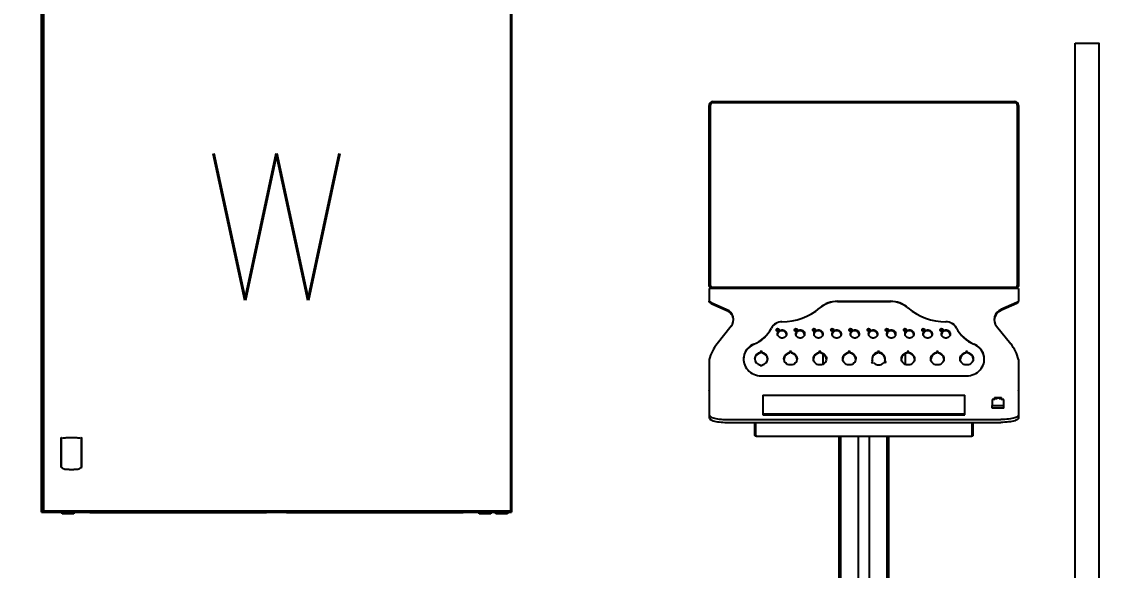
# Model space of a CAD drawing. Header units: inches. Extents: x 16559 to 58559, y 6500 to 36200.
# Drawn here: x 20311 to 22158, y 30376 to 31311 of the extents above; entities that cross this region are included whole.
import ezdxf

# ---------------------------------------------------------------- set-up
doc = ezdxf.new("R2010")
doc.units = ezdxf.units.IN
doc.header["$LTSCALE"] = 300
for name, color, linetype in [('MACCHINA', 40, 'Continuous'), ('PROTEZIONI', 40, 'Continuous'), ('QUOTE', 7, 'Continuous'), ('TESTI', 3, 'Continuous')]:
    doc.layers.add(name, color=color, linetype=linetype)
doc.styles.get("Standard").update_dxf_attribs({"font": 'romans.shx'})
doc.dimstyles.new('sc1a100_pollici', dxfattribs={"dimscale": 100, "dimtxt": 3, "dimasz": 3, "dimexe": 0, "dimexo": 0, "dimgap": 1, "dimtad": 1, "dimzin": 12, "dimdsep": 46, "dimtxsty": 'Standard', "dimblk": 'CLOSEDBLANK', "dimcen": 1, "dimclrd": 253, "dimclre": 253, "dimclrt": 2, "dimadec": 0, "dimazin": 3, "dimtfac": 1, "dimtmove": 0, "dimatfit": 1, "dimldrblk": 'CLOSEDBLANK', "dimfxl": 1, "dimtolj": 1, "dimtzin": 0, "dimarcsym": 0})

# ---------------------------------------------------------------- blocks, each defined once
blk = doc.blocks.new('A$C2883b8ef')
at = {"layer": 'MACCHINA'}
for p, q in [((-1606.9, 1700.3), (-1093.1, 1700.3)), ((-1613.6, 1388.4), (-1613.6, 1693.6)), ((-1612.1, 1693.6), (-1612.1, 1388.4)), ((-1611.9, 1388.3), (-1611.9, 1693.6)), ((-1611.6, 1693.6), (-1611.6, 1388.3)), ((-1093.1, 1698.8), (-1606.9, 1698.8)), ((-1606.9, 1698.6), (-1093.1, 1698.6)), ((-1093.1, 1698.3), (-1606.9, 1698.3)), ((-1088.4, 1388.3), (-1088.4, 1693.6)), ((-1088.1, 1693.6), (-1088.1, 1388.3)), ((-1087.9, 1388.4), (-1087.9, 1693.6)), ((-1086.4, 1693.6), (-1086.4, 1388.4)), ((-1613.2, 1381.8), (-1613.2, 1381.2)), ((-1613.2, 1381.2), (-1613.2, 1377.3)), ((-1613.2, 1377.3), (-1613.2, 1360.4)), ((-1606.9, 1383.6), (-1093.1, 1383.6)), ((-1093.1, 1383.3), (-1606.9, 1383.3)), ((-1606.9, 1383.1), (-1093.1, 1383.1)), ((-1093.1, 1381.7), (-1606.9, 1381.7)), ((-1319.8, 1381.6), (-1379.8, 1381.6)), ((-1086.4, 1381.8), (-1086.4, 1381.2)), ((-1086.4, 1381.2), (-1086.4, 1377.3)), ((-1086.4, 1377.3), (-1086.4, 1360.4)), ((-1613.2, 1358.7), (-1613.2, 1360.4)), ((-1610, 1358), (-1583, 1345.7)), ((-1610, 1356.3), (-1583, 1344)), ((-1394.8, 1359.9), (-1304.8, 1359.9)), ((-1394.8, 1359.7), (-1304.8, 1359.7)), ((-1089.6, 1358), (-1116.6, 1345.7)), ((-1089.6, 1356.3), (-1116.6, 1344)), ((-1086.4, 1358.7), (-1086.4, 1360.4)), ((-1575.7, 1317.5), (-1599.7, 1287.4)), ((-1467.3, 1311.5), (-1467.3, 1311.1)), ((-1374.3, 1311.5), (-1374.3, 1311.1)), ((-1312.3, 1311.5), (-1312.3, 1311.1)), ((-1219.3, 1311.5), (-1219.3, 1311.1)), ((-1123.8, 1317.5), (-1099.9, 1287.4)), ((-1495.7, 1306.6), (-1495.7, 1308.1)), ((-1483.6, 1307.7), (-1483.6, 1307.4)), ((-1483.6, 1307.4), (-1483.5, 1307.6)), ((-1467.5, 1311.2), (-1467.3, 1311.1)), ((-1464.7, 1307), (-1464.7, 1308.1)), ((-1433.7, 1306.6), (-1433.7, 1308.1)), ((-1402.7, 1306.6), (-1402.7, 1308.1)), ((-1390.6, 1307.7), (-1390.6, 1307.4)), ((-1390.6, 1307.4), (-1390.5, 1307.6)), ((-1374.5, 1311.2), (-1374.3, 1311.1)), ((-1371.7, 1307), (-1371.7, 1308.1)), ((-1340.7, 1306.6), (-1340.7, 1308.1)), ((-1328.6, 1307.7), (-1328.6, 1307.4)), ((-1328.6, 1307.4), (-1328.5, 1307.6)), ((-1312.5, 1311.2), (-1312.3, 1311.1)), ((-1309.7, 1307), (-1309.7, 1308.1)), ((-1278.7, 1306.6), (-1278.7, 1308.1)), ((-1247.7, 1306.6), (-1247.7, 1308.1)), ((-1235.6, 1307.7), (-1235.6, 1307.4)), ((-1235.6, 1307.4), (-1235.5, 1307.6)), ((-1219.5, 1311.2), (-1219.3, 1311.1)), ((-1216.7, 1307), (-1216.7, 1308.1)), ((-1613.2, 1260.7), (-1613.2, 1208.1)), ((-1523.2, 1274.2), (-1526.4, 1274.2)), ((-1526.4, 1274.2), (-1526.4, 1272.3)), ((-1526.4, 1273.3), (-1523.2, 1273.3)), ((-1526.4, 1271.5), (-1526.4, 1272.3)), ((-1523.2, 1272.3), (-1523.2, 1274.2)), ((-1523.2, 1271.5), (-1523.2, 1272.3)), ((-1473.2, 1274.2), (-1476.4, 1274.2)), ((-1476.4, 1274.2), (-1476.4, 1272.3)), ((-1476.4, 1273.3), (-1473.2, 1273.3)), ((-1476.4, 1271.5), (-1476.4, 1272.3)), ((-1473.2, 1272.3), (-1473.2, 1274.2)), ((-1473.2, 1271.5), (-1473.2, 1272.3)), ((-1423.2, 1274.2), (-1426.4, 1274.2)), ((-1426.4, 1274.2), (-1426.4, 1272.3)), ((-1426.4, 1273.3), (-1423.2, 1273.3)), ((-1426.4, 1271.5), (-1426.4, 1272.3)), ((-1423.2, 1272.3), (-1423.2, 1274.2)), ((-1423.2, 1271.5), (-1423.2, 1272.3)), ((-1419.8, 1270.5), (-1419.8, 1252.6)), ((-1373.2, 1274.2), (-1376.4, 1274.2)), ((-1376.4, 1274.2), (-1376.4, 1272.3)), ((-1376.4, 1273.3), (-1373.2, 1273.3)), ((-1376.4, 1271.5), (-1376.4, 1272.3)), ((-1373.2, 1272.3), (-1373.2, 1274.2)), ((-1373.2, 1271.5), (-1373.2, 1272.3)), ((-1335.1, 1258.1), (-1336.8, 1257.1)), ((-1336.8, 1257.1), (-1335.2, 1254.5)), ((-1336.5, 1256.5), (-1335.1, 1257.2)), ((-1335.1, 1257.2), (-1335.1, 1258.1)), ((-1323.2, 1274.2), (-1326.4, 1274.2)), ((-1326.4, 1274.2), (-1326.4, 1272.3)), ((-1326.4, 1273.3), (-1323.2, 1273.3)), ((-1326.4, 1271.5), (-1326.4, 1272.3)), ((-1323.2, 1272.3), (-1323.2, 1274.2)), ((-1323.2, 1271.5), (-1323.2, 1272.3)), ((-1314.4, 1258.1), (-1312.7, 1257.1)), ((-1314.4, 1257.2), (-1314.4, 1258.1)), ((-1313.1, 1256.5), (-1314.4, 1257.2)), ((-1312.7, 1257.1), (-1314.3, 1254.5)), ((-1279.8, 1270.5), (-1279.8, 1252.6)), ((-1273.2, 1274.2), (-1276.4, 1274.2)), ((-1276.4, 1274.2), (-1276.4, 1272.3)), ((-1276.4, 1273.3), (-1273.2, 1273.3)), ((-1276.4, 1271.5), (-1276.4, 1272.3)), ((-1273.2, 1272.3), (-1273.2, 1274.2)), ((-1273.2, 1271.5), (-1273.2, 1272.3)), ((-1223.2, 1274.2), (-1226.4, 1274.2)), ((-1226.4, 1274.2), (-1226.4, 1272.3)), ((-1226.4, 1273.3), (-1223.2, 1273.3)), ((-1226.4, 1271.5), (-1226.4, 1272.3)), ((-1223.2, 1272.3), (-1223.2, 1274.2)), ((-1223.2, 1271.5), (-1223.2, 1272.3)), ((-1173.2, 1274.2), (-1176.4, 1274.2)), ((-1176.4, 1274.2), (-1176.4, 1272.3)), ((-1176.4, 1273.3), (-1173.2, 1273.3)), ((-1176.4, 1271.5), (-1176.4, 1272.3)), ((-1173.2, 1272.3), (-1173.2, 1274.2)), ((-1173.2, 1271.5), (-1173.2, 1272.3)), ((-1086.4, 1260.7), (-1086.4, 1208.1)), ((-1526.4, 1249.7), (-1526.4, 1251.6)), ((-1523.2, 1249.7), (-1526.4, 1249.7)), ((-1523.2, 1251.6), (-1523.2, 1249.7)), ((-1335.2, 1254.5), (-1333.5, 1255.5)), ((-1314.3, 1254.5), (-1316, 1255.5)), ((-1524.8, 1233), (-1174.8, 1233)), ((-1613.2, 1207.5), (-1613.2, 1208.1)), ((-1613.2, 1207.5), (-1613.2, 1166.1)), ((-1086.4, 1207.5), (-1086.4, 1208.1)), ((-1086.4, 1207.5), (-1086.4, 1166.1)), ((-1521.3, 1199.2), (-1521.8, 1199.2)), ((-1521.8, 1199.2), (-1521.8, 1166.6)), ((-1521.3, 1194.4), (-1521.8, 1194.4)), ((-1521.3, 1200), (-1178.3, 1200)), ((-1521.3, 1167.6), (-1521.3, 1200)), ((-1178.3, 1200), (-1178.3, 1167.6)), ((-1177.8, 1199.2), (-1178.3, 1199.2)), ((-1177.8, 1194.4), (-1178.3, 1194.4)), ((-1177.8, 1166.6), (-1177.8, 1199.2)), ((-1131.4, 1192.4), (-1131.4, 1182.1)), ((-1126.8, 1192.4), (-1131.4, 1192.4)), ((-1131.4, 1177.7), (-1131.4, 1182.1)), ((-1131.4, 1182.1), (-1111.4, 1182.1)), ((-1127.4, 1192.4), (-1127.4, 1195)), ((-1115.6, 1195.5), (-1127.2, 1195.5)), ((-1115.9, 1195.4), (-1126.8, 1195.4)), ((-1125.6, 1194.2), (-1123.1, 1194.2)), ((-1125.6, 1193.7), (-1125.6, 1194.2)), ((-1125.6, 1194.1), (-1123.1, 1194.1)), ((-1123.1, 1193.7), (-1125.6, 1193.7)), ((-1123.1, 1194.2), (-1123.1, 1193.7)), ((-1119.6, 1194.2), (-1117.1, 1194.2)), ((-1119.6, 1193.7), (-1119.6, 1194.2)), ((-1119.6, 1194.1), (-1117.1, 1194.1)), ((-1117.1, 1193.7), (-1119.6, 1193.7)), ((-1117.1, 1194.2), (-1117.1, 1193.7)), ((-1111.4, 1192.4), (-1115.9, 1192.4)), ((-1115.4, 1192.4), (-1115.4, 1195)), ((-1111.4, 1182.1), (-1111.4, 1192.4)), ((-1111.4, 1177.7), (-1111.4, 1182.1)), ((-1613.2, 1166.1), (-1613.2, 1161.3)), ((-1521.8, 1166.6), (-1177.8, 1166.6)), ((-1521.3, 1166.6), (-1521.3, 1167.6)), ((-1178.3, 1167.6), (-1521.3, 1167.6)), ((-1178.3, 1166.6), (-1178.3, 1167.6)), ((-1111.4, 1177.7), (-1131.4, 1177.7)), ((-1086.4, 1166.1), (-1086.4, 1161.3)), ((-1583.2, 1158.3), (-1116.4, 1158.3)), ((-1583.2, 1153.5), (-1116.4, 1153.5)), ((-1535.5, 1131.9), (-1535.5, 1153.5)), ((-1534, 1131.9), (-1534, 1153.5)), ((-1533.9, 1131.8), (-1533.9, 1153.5)), ((-1165.6, 1131.8), (-1165.6, 1153.5)), ((-1165.5, 1131.9), (-1165.5, 1153.5)), ((-1164, 1131.9), (-1164, 1153.5)), ((-1535.5, 1131.9), (-1534, 1131.9)), ((-1534, 1131.8), (-1534, 1131.9)), ((-1533.2, 1129.9), (-1166.4, 1129.9)), ((-1392.5, 1129.9), (-1392.5, 167.7)), ((-1389.7, 1129.9), (-1389.7, 167.5)), ((-1359.7, 1129.9), (-1359.7, 167.4)), ((-1340.3, 167.4), (-1340.3, 1129.9)), ((-1310.4, 167.5), (-1310.4, 1129.9)), ((-1307.5, 167.5), (-1307.5, 1129.9)), ((-1165.5, 1131.9), (-1165.7, 1131.6)), ((-1164, 1131.9), (-1165.5, 1131.9))]:
    blk.add_line(p, q, dxfattribs=at)
at = {"layer": 'MACCHINA', "flags": 128}
for points in [[(-1379.8, 1381.6), (-1383.1, 1381.6), (-1384.7, 1381.7)], [(-1314.9, 1381.7), (-1316.5, 1381.6), (-1319.8, 1381.6)], [(-1496.7, 1309.1), (-1497.6, 1309.3), (-1498.4, 1309.8), (-1498.8, 1310.6), (-1498.9, 1311.5), (-1498.6, 1312.3), (-1497.9, 1313), (-1497, 1313.3), (-1496.1, 1313.2), (-1495.2, 1312.8), (-1494.6, 1312.1), (-1494.4, 1311.2)], [(-1465.7, 1309.1), (-1466.6, 1309.3), (-1467.4, 1309.8), (-1467.8, 1310.6), (-1467.9, 1311.5), (-1467.6, 1312.3), (-1466.9, 1313), (-1466, 1313.3), (-1465.1, 1313.2), (-1464.2, 1312.8), (-1463.6, 1312.1), (-1463.4, 1311.2)], [(-1467.9, 1310.6), (-1467.7, 1311), (-1467.3, 1311.5)], [(-1434.7, 1309.1), (-1435.6, 1309.3), (-1436.4, 1309.8), (-1436.8, 1310.6), (-1436.9, 1311.5), (-1436.6, 1312.3), (-1435.9, 1313), (-1435, 1313.3), (-1434.1, 1313.2), (-1433.2, 1312.8), (-1432.6, 1312.1), (-1432.4, 1311.2)], [(-1403.7, 1309.1), (-1404.6, 1309.3), (-1405.4, 1309.8), (-1405.8, 1310.6), (-1405.9, 1311.5), (-1405.6, 1312.3), (-1404.9, 1313), (-1404, 1313.3), (-1403.1, 1313.2), (-1402.2, 1312.8), (-1401.6, 1312.1), (-1401.4, 1311.2)], [(-1372.7, 1309.1), (-1373.6, 1309.3), (-1374.4, 1309.8), (-1374.8, 1310.6), (-1374.9, 1311.5), (-1374.6, 1312.3), (-1373.9, 1313), (-1373, 1313.3), (-1372.1, 1313.2), (-1371.2, 1312.8), (-1370.6, 1312.1), (-1370.4, 1311.2)], [(-1374.9, 1310.6), (-1374.7, 1311), (-1374.3, 1311.5)], [(-1341.7, 1309.1), (-1342.6, 1309.3), (-1343.4, 1309.8), (-1343.8, 1310.6), (-1343.9, 1311.5), (-1343.6, 1312.3), (-1342.9, 1313), (-1342, 1313.3), (-1341.1, 1313.2), (-1340.2, 1312.8), (-1339.6, 1312.1), (-1339.4, 1311.2)], [(-1310.7, 1309.1), (-1311.6, 1309.3), (-1312.4, 1309.8), (-1312.8, 1310.6), (-1312.9, 1311.5), (-1312.6, 1312.3), (-1311.9, 1313), (-1311, 1313.3), (-1310.1, 1313.2), (-1309.2, 1312.8), (-1308.6, 1312.1), (-1308.4, 1311.2)], [(-1312.9, 1310.6), (-1312.7, 1311), (-1312.3, 1311.5)], [(-1279.7, 1309.1), (-1280.6, 1309.3), (-1281.4, 1309.8), (-1281.8, 1310.6), (-1281.9, 1311.5), (-1281.6, 1312.3), (-1280.9, 1313), (-1280, 1313.3), (-1279.1, 1313.2), (-1278.2, 1312.8), (-1277.6, 1312.1), (-1277.4, 1311.2)], [(-1248.7, 1309.1), (-1249.6, 1309.3), (-1250.4, 1309.8), (-1250.8, 1310.6), (-1250.9, 1311.5), (-1250.6, 1312.3), (-1249.9, 1313), (-1249, 1313.3), (-1248.1, 1313.2), (-1247.2, 1312.8), (-1246.6, 1312.1), (-1246.4, 1311.2)], [(-1217.7, 1309.1), (-1218.6, 1309.3), (-1219.4, 1309.8), (-1219.8, 1310.6), (-1219.9, 1311.5), (-1219.6, 1312.3), (-1218.9, 1313), (-1218, 1313.3), (-1217.1, 1313.2), (-1216.2, 1312.8), (-1215.6, 1312.1), (-1215.4, 1311.2)], [(-1219.9, 1310.6), (-1219.7, 1311), (-1219.3, 1311.5)], [(-1492.9, 1310.4), (-1491.4, 1311), (-1489.8, 1311.3), (-1488.2, 1311.2), (-1486.6, 1310.8), (-1485.1, 1310.1), (-1483.8, 1309.1), (-1482.8, 1307.8), (-1482.2, 1306.4), (-1481.8, 1304.9), (-1481.8, 1303.4), (-1482.2, 1301.9), (-1482.9, 1300.5), (-1484, 1299.3), (-1485.3, 1298.3), (-1486.8, 1297.6), (-1488.4, 1297.2), (-1490, 1297.2), (-1491.6, 1297.5), (-1493.1, 1298.2), (-1494.4, 1299.1), (-1495.5, 1300.3), (-1496.3, 1301.7), (-1496.7, 1303.2), (-1496.8, 1304.7), (-1496.5, 1306.3), (-1495.8, 1307.7)], [(-1496.7, 1303.5), (-1496.5, 1304.7), (-1495.8, 1306.2)], [(-1495.7, 1306.6), (-1495.7, 1306.4), (-1495.8, 1306.2)], [(-1461.9, 1310.4), (-1460.4, 1311), (-1458.8, 1311.3), (-1457.2, 1311.2), (-1455.6, 1310.8), (-1454.1, 1310.1), (-1452.8, 1309.1), (-1451.8, 1307.8), (-1451.2, 1306.4), (-1450.8, 1304.9), (-1450.8, 1303.4), (-1451.2, 1301.9), (-1451.9, 1300.5), (-1453, 1299.3), (-1454.3, 1298.3), (-1455.8, 1297.6), (-1457.4, 1297.2), (-1459, 1297.2), (-1460.6, 1297.5), (-1462.1, 1298.2), (-1463.4, 1299.1), (-1464.5, 1300.3), (-1465.3, 1301.7), (-1465.7, 1303.2), (-1465.8, 1304.7), (-1465.5, 1306.3), (-1464.8, 1307.7)], [(-1464.7, 1307), (-1464.7, 1306.8), (-1464.8, 1306.6)], [(-1430.9, 1310.4), (-1429.4, 1311), (-1427.8, 1311.3), (-1426.2, 1311.2), (-1424.6, 1310.8), (-1423.1, 1310.1), (-1421.8, 1309.1), (-1420.8, 1307.8), (-1420.2, 1306.4), (-1419.8, 1304.9), (-1419.8, 1303.4), (-1420.2, 1301.9), (-1420.9, 1300.5), (-1422, 1299.3), (-1423.3, 1298.3), (-1424.8, 1297.6), (-1426.4, 1297.2), (-1428, 1297.2), (-1429.6, 1297.5), (-1431.1, 1298.2), (-1432.4, 1299.1), (-1433.5, 1300.3), (-1434.3, 1301.7), (-1434.7, 1303.2), (-1434.8, 1304.7), (-1434.5, 1306.3), (-1433.8, 1307.7)], [(-1434.7, 1303.5), (-1434.5, 1304.7), (-1433.8, 1306.2)], [(-1433.7, 1306.6), (-1433.7, 1306.4), (-1433.8, 1306.2)], [(-1399.9, 1310.4), (-1398.4, 1311), (-1396.8, 1311.3), (-1395.2, 1311.2), (-1393.6, 1310.8), (-1392.1, 1310.1), (-1390.8, 1309.1), (-1389.8, 1307.8), (-1389.2, 1306.4), (-1388.8, 1304.9), (-1388.8, 1303.4), (-1389.2, 1301.9), (-1389.9, 1300.5), (-1391, 1299.3), (-1392.3, 1298.3), (-1393.8, 1297.6), (-1395.4, 1297.2), (-1397, 1297.2), (-1398.6, 1297.5), (-1400.1, 1298.2), (-1401.4, 1299.1), (-1402.5, 1300.3), (-1403.3, 1301.7), (-1403.7, 1303.2), (-1403.8, 1304.7), (-1403.5, 1306.3), (-1402.8, 1307.7)], [(-1403.7, 1303.5), (-1403.5, 1304.7), (-1402.8, 1306.2)], [(-1402.7, 1306.6), (-1402.7, 1306.4), (-1402.8, 1306.2)], [(-1368.9, 1310.4), (-1367.4, 1311), (-1365.8, 1311.3), (-1364.2, 1311.2), (-1362.6, 1310.8), (-1361.1, 1310.1), (-1359.8, 1309.1), (-1358.8, 1307.8), (-1358.2, 1306.4), (-1357.8, 1304.9), (-1357.8, 1303.4), (-1358.2, 1301.9), (-1358.9, 1300.5), (-1360, 1299.3), (-1361.3, 1298.3), (-1362.8, 1297.6), (-1364.4, 1297.2), (-1366, 1297.2), (-1367.6, 1297.5), (-1369.1, 1298.2), (-1370.4, 1299.1), (-1371.5, 1300.3), (-1372.3, 1301.7), (-1372.7, 1303.2), (-1372.8, 1304.7), (-1372.5, 1306.3), (-1371.8, 1307.7)], [(-1371.7, 1307), (-1371.7, 1306.8), (-1371.8, 1306.6)], [(-1337.9, 1310.4), (-1336.4, 1311), (-1334.8, 1311.3), (-1333.2, 1311.2), (-1331.6, 1310.8), (-1330.1, 1310.1), (-1328.8, 1309.1), (-1327.8, 1307.8), (-1327.2, 1306.4), (-1326.8, 1304.9), (-1326.8, 1303.4), (-1327.2, 1301.9), (-1327.9, 1300.5), (-1329, 1299.3), (-1330.3, 1298.3), (-1331.8, 1297.6), (-1333.4, 1297.2), (-1335, 1297.2), (-1336.6, 1297.5), (-1338.1, 1298.2), (-1339.4, 1299.1), (-1340.5, 1300.3), (-1341.3, 1301.7), (-1341.7, 1303.2), (-1341.8, 1304.7), (-1341.5, 1306.3), (-1340.8, 1307.7)], [(-1341.7, 1303.5), (-1341.5, 1304.7), (-1340.8, 1306.2)], [(-1340.7, 1306.6), (-1340.7, 1306.4), (-1340.8, 1306.2)], [(-1306.9, 1310.4), (-1305.4, 1311), (-1303.8, 1311.3), (-1302.2, 1311.2), (-1300.6, 1310.8), (-1299.1, 1310.1), (-1297.8, 1309.1), (-1296.8, 1307.8), (-1296.2, 1306.4), (-1295.8, 1304.9), (-1295.8, 1303.4), (-1296.2, 1301.9), (-1296.9, 1300.5), (-1298, 1299.3), (-1299.3, 1298.3), (-1300.8, 1297.6), (-1302.4, 1297.2), (-1304, 1297.2), (-1305.6, 1297.5), (-1307.1, 1298.2), (-1308.4, 1299.1), (-1309.5, 1300.3), (-1310.3, 1301.7), (-1310.7, 1303.2), (-1310.8, 1304.7), (-1310.5, 1306.3), (-1309.8, 1307.7)], [(-1309.7, 1307), (-1309.7, 1306.8), (-1309.8, 1306.6)], [(-1275.9, 1310.4), (-1274.4, 1311), (-1272.8, 1311.3), (-1271.2, 1311.2), (-1269.6, 1310.8), (-1268.1, 1310.1), (-1266.8, 1309.1), (-1265.8, 1307.8), (-1265.2, 1306.4), (-1264.8, 1304.9), (-1264.8, 1303.4), (-1265.2, 1301.9), (-1265.9, 1300.5), (-1267, 1299.3), (-1268.3, 1298.3), (-1269.8, 1297.6), (-1271.4, 1297.2), (-1273, 1297.2), (-1274.6, 1297.5), (-1276.1, 1298.2), (-1277.4, 1299.1), (-1278.5, 1300.3), (-1279.3, 1301.7), (-1279.7, 1303.2), (-1279.8, 1304.7), (-1279.5, 1306.3), (-1278.8, 1307.7)], [(-1279.7, 1303.5), (-1279.5, 1304.7), (-1278.8, 1306.2)], [(-1278.7, 1306.6), (-1278.7, 1306.4), (-1278.8, 1306.2)], [(-1244.9, 1310.4), (-1243.4, 1311), (-1241.8, 1311.3), (-1240.2, 1311.2), (-1238.6, 1310.8), (-1237.1, 1310.1), (-1235.8, 1309.1), (-1234.8, 1307.8), (-1234.2, 1306.4), (-1233.8, 1304.9), (-1233.8, 1303.4), (-1234.2, 1301.9), (-1234.9, 1300.5), (-1236, 1299.3), (-1237.3, 1298.3), (-1238.8, 1297.6), (-1240.4, 1297.2), (-1242, 1297.2), (-1243.6, 1297.5), (-1245.1, 1298.2), (-1246.4, 1299.1), (-1247.5, 1300.3), (-1248.3, 1301.7), (-1248.7, 1303.2), (-1248.8, 1304.7), (-1248.5, 1306.3), (-1247.8, 1307.7)], [(-1248.7, 1303.5), (-1248.5, 1304.7), (-1247.8, 1306.2)], [(-1247.7, 1306.6), (-1247.7, 1306.4), (-1247.8, 1306.2)], [(-1213.9, 1310.4), (-1212.4, 1311), (-1210.8, 1311.3), (-1209.2, 1311.2), (-1207.6, 1310.8), (-1206.1, 1310.1), (-1204.8, 1309.1), (-1203.8, 1307.8), (-1203.2, 1306.4), (-1202.8, 1304.9), (-1202.8, 1303.4), (-1203.2, 1301.9), (-1203.9, 1300.5), (-1205, 1299.3), (-1206.3, 1298.3), (-1207.8, 1297.6), (-1209.4, 1297.2), (-1211, 1297.2), (-1212.6, 1297.5), (-1214.1, 1298.2), (-1215.4, 1299.1), (-1216.5, 1300.3), (-1217.3, 1301.7), (-1217.7, 1303.2), (-1217.8, 1304.7), (-1217.5, 1306.3), (-1216.8, 1307.7)], [(-1216.7, 1307), (-1216.7, 1306.8), (-1216.8, 1306.6)], [(-1537.1, 1286.9), (-1540, 1285.5), (-1542.7, 1283.8), (-1545.2, 1281.9), (-1547.5, 1279.7), (-1549.5, 1277.3), (-1551.2, 1274.6), (-1552.6, 1271.9), (-1553.6, 1269), (-1554.4, 1266), (-1554.7, 1262.9), (-1554.7, 1259.9), (-1554.4, 1256.8), (-1553.7, 1253.8), (-1552.7, 1250.9), (-1551.4, 1248.1), (-1549.7, 1245.5), (-1547.7, 1243.1), (-1545.5, 1240.8), (-1543, 1238.8), (-1540.3, 1237.1), (-1537.4, 1235.7), (-1534.4, 1234.5), (-1531.3, 1233.7), (-1528, 1233.2), (-1524.8, 1233)], [(-1174.8, 1233), (-1171.5, 1233.2), (-1168.3, 1233.7), (-1165.2, 1234.5), (-1162.1, 1235.7), (-1159.3, 1237.1), (-1156.6, 1238.8), (-1154.1, 1240.8), (-1151.8, 1243.1), (-1149.9, 1245.5), (-1148.2, 1248.1), (-1146.9, 1250.9), (-1145.8, 1253.8), (-1145.2, 1256.8), (-1144.8, 1259.9), (-1144.8, 1262.9), (-1145.2, 1266), (-1145.9, 1269), (-1147, 1271.9), (-1148.4, 1274.6), (-1150.1, 1277.3), (-1152.1, 1279.7), (-1154.4, 1281.9), (-1156.9, 1283.8), (-1159.6, 1285.5), (-1162.5, 1286.9)], [(-1473.2, 1272.3), (-1471.2, 1271.9), (-1469.4, 1271.1), (-1467.7, 1270), (-1466.3, 1268.7), (-1465.1, 1267.1), (-1464.3, 1265.4), (-1463.8, 1263.6), (-1463.6, 1261.7), (-1463.9, 1259.8), (-1464.5, 1258), (-1465.4, 1256.3), (-1466.7, 1254.8), (-1468.2, 1253.5), (-1469.9, 1252.5), (-1471.8, 1251.9), (-1473.8, 1251.5), (-1475.8, 1251.5), (-1477.8, 1251.9), (-1479.7, 1252.5), (-1481.4, 1253.5), (-1482.9, 1254.8), (-1484.2, 1256.3), (-1485.1, 1258), (-1485.7, 1259.8), (-1485.9, 1261.7), (-1485.8, 1263.6), (-1485.3, 1265.4), (-1484.5, 1267.1), (-1483.3, 1268.7), (-1481.9, 1270), (-1480.2, 1271.1), (-1478.4, 1271.9), (-1476.4, 1272.3)], [(-1423.2, 1272.3), (-1421.2, 1271.9), (-1419.4, 1271.1), (-1417.7, 1270), (-1416.3, 1268.7), (-1415.1, 1267.1), (-1414.3, 1265.4), (-1413.8, 1263.6), (-1413.6, 1261.7), (-1413.9, 1259.8), (-1414.5, 1258), (-1415.4, 1256.3), (-1416.7, 1254.8), (-1418.2, 1253.5), (-1419.9, 1252.5), (-1421.8, 1251.9), (-1423.8, 1251.5), (-1425.8, 1251.5), (-1427.8, 1251.9), (-1429.7, 1252.5), (-1431.4, 1253.5), (-1432.9, 1254.8), (-1434.2, 1256.3), (-1435.1, 1258), (-1435.7, 1259.8), (-1435.9, 1261.7), (-1435.8, 1263.6), (-1435.3, 1265.4), (-1434.5, 1267.1), (-1433.3, 1268.7), (-1431.9, 1270), (-1430.2, 1271.1), (-1428.4, 1271.9), (-1426.4, 1272.3)], [(-1373.2, 1272.3), (-1371.2, 1271.9), (-1369.4, 1271.1), (-1367.7, 1270), (-1366.3, 1268.7), (-1365.1, 1267.1), (-1364.3, 1265.4), (-1363.8, 1263.6), (-1363.6, 1261.7), (-1363.9, 1259.8), (-1364.5, 1258), (-1365.4, 1256.3), (-1366.7, 1254.8), (-1368.2, 1253.5), (-1369.9, 1252.5), (-1371.8, 1251.9), (-1373.8, 1251.5), (-1375.8, 1251.5), (-1377.8, 1251.9), (-1379.7, 1252.5), (-1381.4, 1253.5), (-1382.9, 1254.8), (-1384.2, 1256.3), (-1385.1, 1258), (-1385.7, 1259.8), (-1385.9, 1261.7), (-1385.8, 1263.6), (-1385.3, 1265.4), (-1384.5, 1267.1), (-1383.3, 1268.7), (-1381.9, 1270), (-1380.2, 1271.1), (-1378.4, 1271.9), (-1376.4, 1272.3)], [(-1273.2, 1272.3), (-1271.2, 1271.9), (-1269.4, 1271.1), (-1267.7, 1270), (-1266.3, 1268.7), (-1265.1, 1267.1), (-1264.3, 1265.4), (-1263.8, 1263.6), (-1263.6, 1261.7), (-1263.9, 1259.8), (-1264.5, 1258), (-1265.4, 1256.3), (-1266.7, 1254.8), (-1268.2, 1253.5), (-1269.9, 1252.5), (-1271.8, 1251.9), (-1273.8, 1251.5), (-1275.8, 1251.5), (-1277.8, 1251.9), (-1279.7, 1252.5), (-1281.4, 1253.5), (-1282.9, 1254.8), (-1284.2, 1256.3), (-1285.1, 1258), (-1285.7, 1259.8), (-1285.9, 1261.7), (-1285.8, 1263.6), (-1285.3, 1265.4), (-1284.5, 1267.1), (-1283.3, 1268.7), (-1281.9, 1270), (-1280.2, 1271.1), (-1278.4, 1271.9), (-1276.4, 1272.3)], [(-1223.2, 1272.3), (-1221.2, 1271.9), (-1219.4, 1271.1), (-1217.7, 1270), (-1216.3, 1268.7), (-1215.1, 1267.1), (-1214.3, 1265.4), (-1213.8, 1263.6), (-1213.6, 1261.7), (-1213.9, 1259.8), (-1214.5, 1258), (-1215.4, 1256.3), (-1216.7, 1254.8), (-1218.2, 1253.5), (-1219.9, 1252.5), (-1221.8, 1251.9), (-1223.8, 1251.5), (-1225.8, 1251.5), (-1227.8, 1251.9), (-1229.7, 1252.5), (-1231.4, 1253.5), (-1232.9, 1254.8), (-1234.2, 1256.3), (-1235.1, 1258), (-1235.7, 1259.8), (-1235.9, 1261.7), (-1235.8, 1263.6), (-1235.3, 1265.4), (-1234.5, 1267.1), (-1233.3, 1268.7), (-1231.9, 1270), (-1230.2, 1271.1), (-1228.4, 1271.9), (-1226.4, 1272.3)], [(-1173.2, 1272.3), (-1171.2, 1271.9), (-1169.4, 1271.1), (-1167.7, 1270), (-1166.3, 1268.7), (-1165.1, 1267.1), (-1164.3, 1265.4), (-1163.8, 1263.6), (-1163.6, 1261.7), (-1163.9, 1259.8), (-1164.5, 1258), (-1165.4, 1256.3), (-1166.7, 1254.8), (-1168.2, 1253.5), (-1169.9, 1252.5), (-1171.8, 1251.9), (-1173.8, 1251.5), (-1175.8, 1251.5), (-1177.8, 1251.9), (-1179.7, 1252.5), (-1181.4, 1253.5), (-1182.9, 1254.8), (-1184.2, 1256.3), (-1185.1, 1258), (-1185.7, 1259.8), (-1185.9, 1261.7), (-1185.8, 1263.6), (-1185.3, 1265.4), (-1184.5, 1267.1), (-1183.3, 1268.7), (-1181.9, 1270), (-1180.2, 1271.1), (-1178.4, 1271.9), (-1176.4, 1272.3)], [(-1613.2, 1166.1), (-1613, 1165.2), (-1612.4, 1164.4), (-1611.5, 1163.5), (-1610.2, 1162.7), (-1608.6, 1162), (-1606.6, 1161.3), (-1604.4, 1160.6), (-1601.9, 1160), (-1599.1, 1159.5), (-1596.2, 1159.1), (-1593.1, 1158.8), (-1589.9, 1158.5), (-1586.5, 1158.4), (-1583.2, 1158.3)], [(-1086.4, 1166.1), (-1086.6, 1165.2), (-1087.1, 1164.4), (-1088.1, 1163.5), (-1089.4, 1162.7), (-1091, 1162), (-1092.9, 1161.3), (-1095.2, 1160.6), (-1097.7, 1160), (-1100.4, 1159.5), (-1103.4, 1159.1), (-1106.5, 1158.8), (-1109.7, 1158.5), (-1113, 1158.4), (-1116.4, 1158.3)], [(-1613.2, 1161.3), (-1613, 1160.4), (-1612.4, 1159.5), (-1611.5, 1158.7), (-1610.2, 1157.9), (-1608.6, 1157.1), (-1606.6, 1156.4), (-1604.4, 1155.8), (-1601.9, 1155.2), (-1599.1, 1154.7), (-1596.2, 1154.3), (-1593.1, 1153.9), (-1589.9, 1153.7), (-1586.5, 1153.6), (-1583.2, 1153.5)], [(-1086.4, 1161.3), (-1086.6, 1160.4), (-1087.1, 1159.5), (-1088.1, 1158.7), (-1089.4, 1157.9), (-1091, 1157.1), (-1092.9, 1156.4), (-1095.2, 1155.8), (-1097.7, 1155.2), (-1100.4, 1154.7), (-1103.4, 1154.3), (-1106.5, 1153.9), (-1109.7, 1153.7), (-1113, 1153.6), (-1116.4, 1153.5)]]:
    blk.add_lwpolyline(points, dxfattribs=at)
at = {"layer": 'MACCHINA'}
for centre, radius, start, end in [((-1606.9, 1693.6), 6.7, 90, 180), ((-1093.1, 1693.6), 6.7, 0, 90), ((-1606.9, 1693.6), 5.2, 90, 180), ((-1606.9, 1693.6), 5, 90, 180), ((-1606.9, 1693.6), 4.7, 90, 180), ((-1093.1, 1693.6), 5.2, 0, 90), ((-1093.1, 1693.6), 5, 0, 90), ((-1093.1, 1693.6), 4.7, 0, 90), ((-1606.9, 1388.3), 5, 180, 270), ((-1606.9, 1388.3), 4.7, 180, 270), ((-1093.1, 1388.3), 4.7, 270, 0), ((-1093.1, 1388.3), 5, 270, 0), ((-1609.4, 1332.4), 49.5, 88.5541, 94.3449), ((-1090.1, 1332.4), 49.5, 85.6551, 91.4458), ((-1605.8, 1367.1), 9.95, 222.4463, 245.5069), ((-1605.8, 1365.4), 9.95, 222.4463, 245.5069), ((-1488.9, 1423.5), 98.4, 269.7575, 310.6418), ((-1488.9, 1423.3), 98.4, 269.7575, 310.6418), ((-1395, 1314.1), 45.8, 89.7575, 130.6418), ((-1395, 1313.9), 45.8, 89.7575, 130.6418), ((-1304.6, 1314.1), 45.8, 49.3582, 90.2424), ((-1304.6, 1313.9), 45.8, 49.3582, 90.2424), ((-1210.7, 1423.5), 98.4, 229.3582, 270.2424), ((-1210.7, 1423.3), 98.4, 229.3582, 270.2424), ((-1093.7, 1367.1), 9.95, 294.493, 317.5537), ((-1093.7, 1365.4), 9.95, 294.493, 317.5537), ((-1590.1, 1328.8), 18.3, 321.7787, 67.1433), ((-1590.5, 1326.7), 18.8, 3.5852, 66.3298), ((-1109, 1326.7), 18.8, 113.6701, 176.416), ((-1109.5, 1328.8), 18.3, 112.8566, 218.2213), ((-1559.4, 1340.9), 58.4, 292.4446, 332.9466), ((-1559.4, 1340.7), 58.4, 292.4446, 332.9466), ((-1489.6, 1305), 20.1, 89.2337, 152.3547), ((-1489.6, 1304.8), 20.1, 89.2337, 152.3547), ((-1496.7, 1309.6), 2.27, 3.343, 157.3412), ((-1465.7, 1309.6), 2.27, 3.6665, 136.5516), ((-1434.7, 1309.6), 2.27, 3.343, 157.3412), ((-1403.7, 1309.6), 2.27, 3.343, 157.3412), ((-1372.7, 1309.6), 2.27, 3.6665, 136.5516), ((-1341.7, 1309.6), 2.27, 3.343, 157.3412), ((-1310.7, 1309.6), 2.27, 3.6665, 136.5516), ((-1279.7, 1309.6), 2.27, 3.343, 157.3412), ((-1248.7, 1309.6), 2.27, 3.343, 157.3412), ((-1217.7, 1309.6), 2.27, 3.6665, 136.5516), ((-1210, 1305), 20.1, 27.6453, 90.7662), ((-1210, 1304.8), 20.1, 27.6453, 90.7662), ((-1140.1, 1341), 58.5, 207.0856, 247.5231), ((-1140.1, 1340.8), 58.5, 207.0856, 247.5231), ((-1496.7, 1308.1), 0.942, 330.9972, 92.607), ((-1493.4, 1311.3), 1, 183.2528, 299.342), ((-1493.4, 1309.8), 1, 183.2528, 299.342), ((-1489.3, 1302), 7.83, 43.574, 117.8114), ((-1488.6, 1303.1), 6.83, 5.0913, 43.0911), ((-1459, 1303.1), 6.74, 149.1125, 175.0268), ((-1465.7, 1308.1), 0.942, 330.9972, 92.607), ((-1462.4, 1311.3), 1, 183.2528, 299.342), ((-1462.4, 1309.8), 1, 183.2528, 299.342), ((-1458.3, 1302.3), 7.53, 8.9714, 119.2362), ((-1434.7, 1308.1), 0.942, 330.9972, 92.607), ((-1431.4, 1311.3), 1, 183.2528, 299.342), ((-1431.4, 1309.8), 1, 183.2528, 299.342), ((-1427.3, 1302.3), 7.54, 9.0313, 119.1792), ((-1403.7, 1308.1), 0.942, 330.9972, 92.607), ((-1400.4, 1311.3), 1, 183.2528, 299.342), ((-1400.4, 1309.8), 1, 183.2528, 299.342), ((-1396.3, 1302), 7.83, 43.574, 117.8114), ((-1395.6, 1303.1), 6.83, 5.0913, 43.0911), ((-1366, 1303.1), 6.74, 149.1125, 175.0344), ((-1372.7, 1308.1), 0.942, 330.9972, 92.607), ((-1369.4, 1311.3), 1, 183.2528, 299.342), ((-1369.4, 1309.8), 1, 183.2528, 299.342), ((-1365.3, 1302.3), 7.53, 8.9714, 119.2362), ((-1341.7, 1308.1), 0.942, 330.9972, 92.607), ((-1338.4, 1311.3), 1, 183.2528, 299.342), ((-1338.4, 1309.8), 1, 183.2528, 299.342), ((-1334.3, 1302), 7.83, 43.574, 117.8114), ((-1333.6, 1303.1), 6.83, 5.0913, 43.0911), ((-1304, 1303.1), 6.74, 149.1125, 175.0344), ((-1310.7, 1308.1), 0.942, 330.9972, 92.607), ((-1307.4, 1311.3), 1, 183.2528, 299.342), ((-1307.4, 1309.8), 1, 183.2528, 299.342), ((-1303.3, 1302.3), 7.53, 8.9714, 119.2362), ((-1279.7, 1308.1), 0.942, 330.9972, 92.607), ((-1276.4, 1311.3), 1, 183.2528, 299.342), ((-1276.4, 1309.8), 1, 183.2528, 299.342), ((-1272.3, 1302.3), 7.54, 9.026, 119.1793), ((-1248.7, 1308.1), 0.942, 330.9972, 92.607), ((-1245.4, 1311.3), 1, 183.2528, 299.342), ((-1245.4, 1309.8), 1, 183.2528, 299.342), ((-1241.3, 1302), 7.83, 43.574, 117.8114), ((-1240.6, 1303.1), 6.83, 5.0913, 43.0911), ((-1211, 1303.1), 6.74, 149.1125, 175.0284), ((-1217.7, 1308.1), 0.942, 330.9972, 92.607), ((-1214.4, 1311.3), 1, 183.2528, 299.342), ((-1214.4, 1309.8), 1, 183.2528, 299.342), ((-1210.3, 1302.3), 7.53, 8.9714, 119.2362), ((-1542.4, 1241.7), 73.3, 141.4039, 164.958), ((-1526.7, 1260.6), 28.1, 111.6704, 179.2204), ((-1173, 1260.5), 28.2, 0.9706, 68.1385), ((-1157.2, 1241.7), 73.3, 15.042, 38.596), ((-1525.2, 1260.8), 10.7, 96.2559, 176.1958), ((-1525.4, 1262), 10.4, 95.2911, 264.7089), ((-1524.1, 1262), 10.4, 275.2911, 84.7089), ((-1524.4, 1260.8), 10.7, 3.8042, 83.7441), ((-1475.2, 1260.8), 10.7, 96.2273, 176.2243), ((-1474.3, 1260.8), 10.7, 3.7756, 83.7727), ((-1425.2, 1260.8), 10.7, 96.2273, 176.2243), ((-1424.3, 1260.8), 10.7, 3.7756, 83.7727), ((-1375.2, 1260.8), 10.7, 96.2273, 176.2243), ((-1374.3, 1260.8), 10.7, 3.7756, 83.7727), ((-1325.4, 1261.9), 10.5, 95.4505, 201.416), ((-1325.2, 1260.8), 10.7, 96.2362, 176.2155), ((-1324.2, 1261.9), 10.5, 338.5839, 84.5494), ((-1324.3, 1260.8), 10.7, 3.7845, 83.7638), ((-1275.2, 1260.8), 10.7, 96.2273, 176.2243), ((-1274.3, 1260.8), 10.7, 3.7756, 83.7727), ((-1225.2, 1260.8), 10.7, 96.2271, 176.2319), ((-1224.3, 1260.8), 10.7, 3.7682, 83.7728), ((-1175.2, 1260.8), 10.7, 96.2273, 176.2243), ((-1174.3, 1260.8), 10.7, 3.7756, 83.7727), ((-1324.8, 1263), 11.6, 220.7468, 319.2532), ((-1126.9, 1195), 0.526, 124.1767, 179.6965), ((-1115.9, 1195), 0.526, 0.3034, 55.8233)]:
    blk.add_arc(centre, radius, start, end, dxfattribs=at)
for centre, start_param, end_param in [((-1126.8, 1195.6), 4.092686, 4.712389), ((-1115.9, 1195.6), 4.712389, 5.332092)]:
    blk.add_ellipse(centre, major_axis=(0.55, 0), ratio=0.328196, start_param=start_param, end_param=end_param, dxfattribs=at)
for points, knots in [([(-1606.9, 1381.7), (-1607.8, 1381.7), (-1609.1, 1381.9), (-1610.6, 1382.7), (-1611.9, 1383.8), (-1612.9, 1385.1), (-1613.5, 1386.8), (-1613.6, 1387.8), (-1613.6, 1388.4)], [0, 0, 0, 0, 0.242488, 0.369423, 0.499785, 0.709663, 0.844879, 1, 1, 1, 1]), ([(-1612.1, 1388.4), (-1612.1, 1387.7), (-1611.9, 1386.3), (-1610.7, 1384.6), (-1609, 1383.4), (-1607.6, 1383.2), (-1606.9, 1383.1)], [0, 0, 0, 0, 0.249998, 0.499778, 0.749445, 1, 1, 1, 1]), ([(-1093.1, 1383.1), (-1092.4, 1383.2), (-1091.1, 1383.4), (-1089.3, 1384.6), (-1088.1, 1386.3), (-1088, 1387.7), (-1087.9, 1388.4)], [0, 0, 0, 0, 0.249995, 0.499773, 0.749441, 1, 1, 1, 1]), ([(-1086.4, 1388.4), (-1086.4, 1387.8), (-1086.5, 1386.8), (-1087.1, 1385.1), (-1088.1, 1383.8), (-1089.4, 1382.7), (-1091, 1381.9), (-1092.3, 1381.7), (-1093.1, 1381.7)], [0, 0, 0, 0, 0.1551184, 0.290333, 0.5002147, 0.6305751, 0.7575102, 1, 1, 1, 1]), ([(-1533.1, 1130), (-1533.1, 1130), (-1533.2, 1130), (-1533.3, 1130), (-1533.5, 1130), (-1533.6, 1130), (-1533.7, 1130), (-1533.8, 1130), (-1534, 1130.1), (-1534.1, 1130.1), (-1534.2, 1130.1), (-1534.3, 1130.2), (-1534.4, 1130.2), (-1534.5, 1130.3), (-1534.6, 1130.3), (-1534.7, 1130.4), (-1534.8, 1130.4), (-1534.9, 1130.5), (-1534.9, 1130.6), (-1535, 1130.7), (-1535.1, 1130.7), (-1535.1, 1130.8), (-1535.2, 1130.9), (-1535.3, 1131), (-1535.3, 1131.1), (-1535.4, 1131.2), (-1535.4, 1131.3), (-1535.5, 1131.4), (-1535.5, 1131.5), (-1535.5, 1131.5), (-1535.5, 1131.6), (-1535.5, 1131.8), (-1535.5, 1131.8), (-1535.5, 1131.9)], [0, 0, 0, 0, 0.022091, 0.066272, 0.088355, 0.132536, 0.15462, 0.198801, 0.220884, 0.265065, 0.287148, 0.309232, 0.353413, 0.375496, 0.419677, 0.441761, 0.485942, 0.508025, 0.552206, 0.574289, 0.596373, 0.640554, 0.662637, 0.706818, 0.728902, 0.773083, 0.795166, 0.839347, 0.861431, 0.883514, 0.927695, 0.949778, 1, 1, 1, 1]), ([(-1533.9, 1131.8), (-1533.9, 1131.6), (-1533.8, 1131.1), (-1533.6, 1130.4), (-1533.4, 1130), (-1533.2, 1130), (-1533.2, 1130)], [0, 0, 0, 0, 0.2286952, 0.4930237, 0.7573637, 1, 1, 1, 1]), ([(-1164, 1131.9), (-1164.1, 1131.6), (-1164.1, 1131.1), (-1164.7, 1130.4), (-1165.5, 1130), (-1166.2, 1130), (-1166.5, 1130)], [0, 0, 0, 0, 0.244376, 0.488868, 0.73336, 1, 1, 1, 1]), ([(-1166.4, 1130), (-1166.4, 1130), (-1166.3, 1129.9), (-1166.2, 1130.1), (-1166, 1130.5), (-1165.8, 1131.2), (-1165.7, 1131.6), (-1165.6, 1131.8)], [0, 0, 0, 0, 0.028406, 0.292757, 0.557119, 0.821482, 1, 1, 1, 1])]:
    blk.add_open_spline(points, degree=3, knots=knots, dxfattribs=at)
blk = doc.blocks.new('_ClosedBlank')
at = {"color": 0, "linetype": 'ByBlock', "lineweight": -2}
for p, q in [((-1, 0.1667), (0, 0)), ((-1, 0.1667), (-1, -0.1667)), ((0, 0), (-1, -0.1667))]:
    blk.add_line(p, q, dxfattribs=at)
blk = doc.blocks.new('*D30')
at = {"layer": 'Defpoints', "color": 0, "transparency": 16777216}
for p in [(18582.9, 32574.3), (24577.6, 32574.3), (19620.4, 29474.3)]:
    blk.add_point(p, dxfattribs=at)
at = {"layer": 'QUOTE', "color": 253, "lineweight": -2, "transparency": 16777216}
for p, q in [((18582.9, 32874.3), (18582.9, 33174.3)), ((24577.6, 32574.3), (18582.9, 32574.3)), ((18582.9, 32574.3), (18582.9, 32274.3)), ((18582.9, 29774.3), (18582.9, 32274.3)), ((18582.9, 29474.3), (18582.9, 29774.3)), ((19620.4, 29474.3), (18582.9, 29474.3)), ((18582.9, 29174.3), (18582.9, 28874.3))]:
    blk.add_line(p, q, dxfattribs=at)
at = {"layer": 'QUOTE', "color": 253, "lineweight": -2, "transparency": 16777216, "xscale": 300, "yscale": 300, "zscale": 300}
for p, rotation in [((18582.9, 32574.3), 270), ((18582.9, 29474.3), 90)]:
    blk.add_blockref('_ClosedBlank', p, dxfattribs=dict(at, rotation=rotation))
at = {"layer": 'QUOTE', "color": 2, "transparency": 16777216, "char_height": 300, "attachment_point": 5, "rotation": 90}
for s, insert in [('\\A1;[10\'-2 1/16"]', (18911.5, 31024.3)), ('\\A1;3100', (18332.9, 31024.3))]:
    blk.add_mtext(s, dxfattribs=dict(at, insert=insert))

msp = doc.modelspace()

# ---------------------------------------------------------------- linework, layer by layer
at = {"layer": 'MACCHINA', "color": 30}
for p, q in [((20344.563, 31474.76), (20344.563, 30474.76)), ((20344.563, 30474.76), (20344.563, 31474.76)), ((20347.715, 31472.26), (20347.715, 30477.26)), ((21142.715, 31472.26), (21142.715, 30477.26)), ((21144.563, 31474.76), (21144.563, 30474.76)), ((21144.563, 31474.76), (21144.563, 30474.76)), ((20377.753, 30601.04), (20377.565, 30600.771)), ((20377.565, 30551.541), (20377.565, 30600.771)), ((20377.753, 30601.04), (20378.372, 30601.923)), ((20378.346, 30597.03), (20377.753, 30601.04)), ((20378.372, 30601.923), (20378.872, 30602.005)), ((20378.553, 30554.24), (20378.553, 30593.816)), ((20378.872, 30602.005), (20379.622, 30601.111)), ((20410.808, 30601.111), (20411.559, 30602.005)), ((20411.559, 30602.005), (20412.059, 30601.923)), ((20411.878, 30593.816), (20411.878, 30554.24)), ((20412.059, 30601.923), (20412.677, 30601.04)), ((20412.677, 30601.04), (20412.084, 30597.03)), ((20412.865, 30600.771), (20412.677, 30601.04)), ((20412.865, 30551.541), (20412.865, 30600.771)), ((20377.565, 30551.541), (20378.331, 30550.927)), ((20379.021, 30550.41), (20378.331, 30550.927)), ((20412.099, 30550.927), (20411.409, 30550.41)), ((20412.099, 30550.927), (20412.865, 30551.541)), ((20384.973, 30547.747), (20384.185, 30547.46)), ((20406.246, 30547.46), (20405.458, 30547.747)), ((20344.563, 30474.76), (21144.563, 30474.76)), ((20379.563, 30474.76), (20344.563, 30474.76)), ((20347.715, 30477.26), (21142.715, 30477.26)), ((20379.563, 30474.76), (20379.563, 30471.76)), ((20379.563, 30471.76), (20379.563, 30474.76)), ((20399.563, 30471.76), (20399.563, 30474.76)), ((20399.563, 30474.425), (20399.563, 30471.76)), ((20426.563, 30474.26), (20399.563, 30474.425)), ((20426.563, 30474.76), (20426.563, 30474.26)), ((20426.563, 30474.26), (20458.563, 30474.26)), ((20727.563, 30474.26), (20426.563, 30474.26)), ((20458.563, 30474.26), (20695.563, 30474.26)), ((20695.563, 30474.26), (20727.563, 30474.26)), ((20727.563, 30474.76), (20727.563, 30474.26)), ((20727.563, 30474.301), (20727.563, 30474.26)), ((20761.563, 30474.26), (20727.563, 30474.301)), ((20761.563, 30474.76), (20761.563, 30474.26)), ((20761.563, 30474.26), (20793.563, 30474.26)), ((21062.563, 30474.26), (20761.563, 30474.26)), ((20793.563, 30474.26), (21030.563, 30474.26)), ((21030.563, 30474.26), (21062.563, 30474.26)), ((21062.563, 30474.76), (21062.563, 30474.26)), ((21062.563, 30474.76), (21062.563, 30474.26)), ((21089.563, 30474.76), (21062.563, 30474.76)), ((21089.563, 30474.76), (21089.563, 30471.76)), ((21089.563, 30471.76), (21089.563, 30474.76)), ((21109.563, 30471.76), (21109.563, 30474.76)), ((21109.563, 30474.76), (21109.563, 30471.76)), ((21118.063, 30474.76), (21109.563, 30474.76)), ((21118.063, 30474.76), (21118.063, 30471.76)), ((21118.063, 30471.76), (21118.063, 30474.76)), ((21138.063, 30471.76), (21138.063, 30474.76)), ((21138.063, 30474.76), (21138.063, 30471.76)), ((21144.563, 30474.76), (21138.063, 30474.76)), ((20389.563, 30471.76), (20379.563, 30471.76)), ((20399.563, 30471.76), (20379.563, 30471.76)), ((20399.563, 30471.76), (20389.563, 30471.76)), ((21099.563, 30471.76), (21089.563, 30471.76)), ((21109.563, 30471.76), (21089.563, 30471.76)), ((21109.563, 30471.76), (21099.563, 30471.76)), ((21128.063, 30471.76), (21118.063, 30471.76)), ((21138.063, 30471.76), (21118.063, 30471.76)), ((21138.063, 30471.76), (21128.063, 30471.76))]:
    msp.add_line(p, q, dxfattribs=at)
for points, knots in [([(20378.553, 30593.816), (20378.541, 30594.484), (20378.519, 30595.663), (20378.399, 30596.616), (20378.346, 30597.03)], [0, 0, 0, 0, 0.566015139, 1, 1, 1, 1]), ([(20379.622, 30601.111), (20380.704, 30601.268), (20382.905, 30601.588), (20386.289, 30601.937), (20389.804, 30602.188), (20393.619, 30602.323), (20397.476, 30602.31), (20401.204, 30602.154), (20404.558, 30601.897), (20407.724, 30601.561), (20409.79, 30601.259), (20410.808, 30601.111)], [0, 0, 0, 0, 0.10519474, 0.21402765, 0.32623416, 0.44239466, 0.57885757, 0.69471677, 0.79902112, 0.90093127, 1, 1, 1, 1]), ([(20412.084, 30597.03), (20412.03, 30596.599), (20411.91, 30595.642), (20411.889, 30594.463), (20411.878, 30593.816)], [0, 0, 0, 0, 0.451155095, 1, 1, 1, 1]), ([(20378.331, 30550.927), (20378.387, 30551.361), (20378.475, 30552.043), (20378.541, 30553.206), (20378.549, 30553.877), (20378.553, 30554.24)], [0, 0, 0, 0, 0.44457158, 0.69919618, 1, 1, 1, 1]), ([(20384.185, 30547.46), (20383.253, 30547.9), (20381.389, 30548.78), (20379.811, 30549.867), (20379.021, 30550.41)], [0, 0, 0, 0, 0.499746054, 1, 1, 1, 1]), ([(20411.409, 30550.41), (20410.62, 30549.867), (20409.041, 30548.78), (20407.177, 30547.9), (20406.246, 30547.46)], [0, 0, 0, 0, 0.50025395, 1, 1, 1, 1]), ([(20411.878, 30554.24), (20411.882, 30553.867), (20411.89, 30553.197), (20411.956, 30552.036), (20412.043, 30551.362), (20412.099, 30550.927)], [0, 0, 0, 0, 0.30916017, 0.55449642, 1, 1, 1, 1]), ([(20405.458, 30547.747), (20404.74, 30547.676), (20403.277, 30547.532), (20401.033, 30547.374), (20398.702, 30547.262), (20396.157, 30547.203), (20393.587, 30547.212), (20391.133, 30547.286), (20388.975, 30547.402), (20386.956, 30547.55), (20385.634, 30547.681), (20384.973, 30547.747)], [0, 0, 0, 0, 0.10596362, 0.21572681, 0.32904727, 0.44669661, 0.58693259, 0.70371295, 0.80490044, 0.90251115, 1, 1, 1, 1])]:
    msp.add_open_spline(points, degree=3, knots=knots, dxfattribs=at)
at = {"layer": 'PROTEZIONI'}
msp.add_lwpolyline([(22104.563, 31274.28), (22144.563, 31274.28), (22144.563, 29474.28), (22104.563, 29474.28)], close=True, dxfattribs=at)

# ---------------------------------------------------------------- block references
at = {"layer": 'MACCHINA', "color": 30}
msp.add_blockref('A$C2883b8ef', (23094.563, 29474.28), dxfattribs=at)

# ---------------------------------------------------------------- texts
at = {"layer": 'TESTI', "linetype": 'Continuous', "insert": (20744.563, 30836.01), "char_height": 250, "width": 4.547473508864641e-12, "attachment_point": 8}
msp.add_mtext('\\pxqc;W', dxfattribs=at)

# ---------------------------------------------------------------- dimensions: what is measured, and where the dimension line sits
at = {"layer": 'QUOTE'}
dim = msp.add_linear_dim(base=(18582.935, 32574.281), p1=(19620.351, 29474.28), p2=(24577.627, 32574.281), angle=90, dimstyle='sc1a100_pollici', override={"dimpost": '\\X'}, dxfattribs=at)
dim.commit()
dim.dimension.update_dxf_attribs({"geometry": '*D30', "text_midpoint": (18582.935, 31024.281), "dimtype": 160})

doc.saveas('drawing.dxf')
